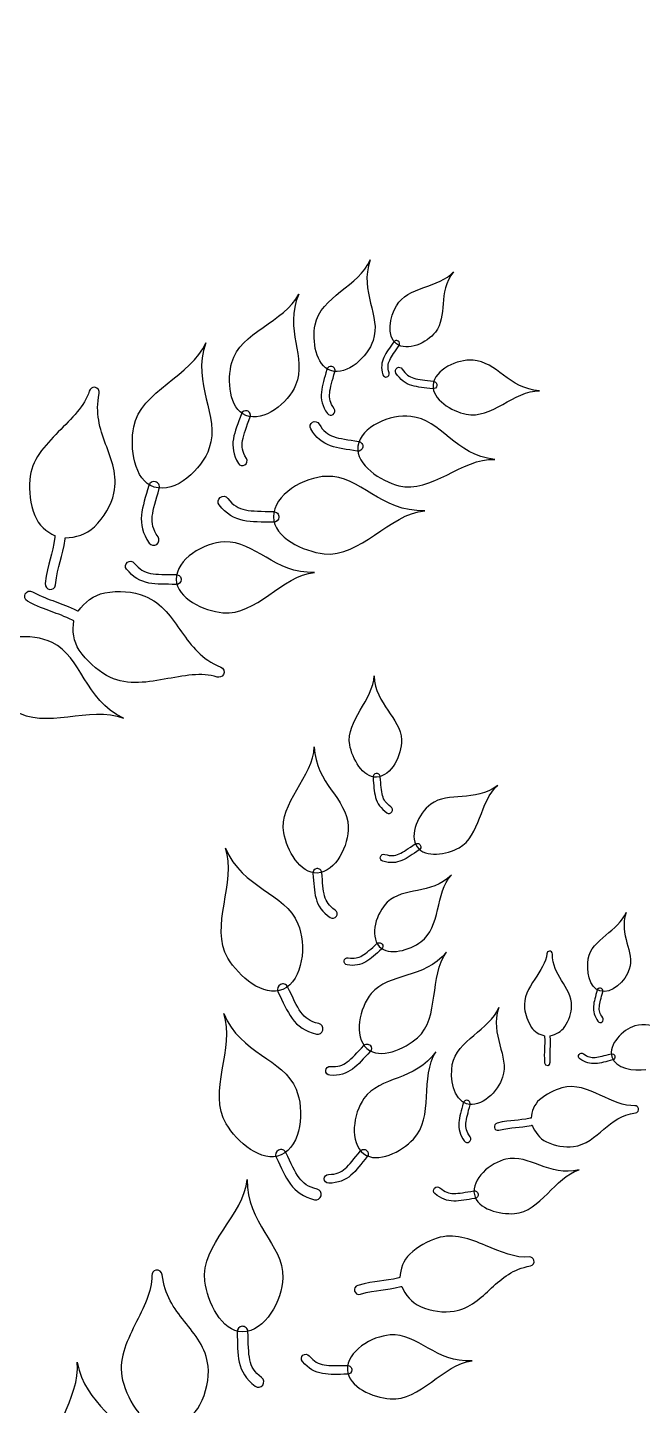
# Model space of a CAD drawing. Extents: x 5.1 to 86.3, y 5.1 to 86.3.
# Drawn here: x 63.67 to 68.38, y 64.34 to 74.91 of the extents above; entities that cross this region are included whole.
import ezdxf

# ---------------------------------------------------------------- set-up
doc = ezdxf.new("R2010")
doc.units = 0
doc.layers.add('View004', color=7, linetype='CONTINUOUS')

msp = doc.modelspace()

# ---------------------------------------------------------------- linework, layer by layer
at = {"layer": 'View004', "color": 1}
for p, q in [((66.509395, 72.501767), (66.509395, 72.501767)), ((66.495362, 72.480676), (66.495362, 72.480676)), ((66.00144, 72.306147), (66.00144, 72.306147)), ((65.993267, 72.274922), (65.993267, 72.274922)), ((64.182278, 72.146836), (64.182279, 72.146858)), ((66.777248, 72.164562), (66.777248, 72.164562)), ((66.806259, 72.160535), (66.806259, 72.160535)), ((65.352365, 71.965767), (65.352365, 71.965767)), ((65.34067, 71.931326), (65.34067, 71.931326)), ((66.200919, 71.694471), (66.200919, 71.694471)), ((66.238096, 71.687724), (66.238096, 71.687724)), ((64.636982, 71.38225), (64.636982, 71.38225)), ((64.647831, 71.423006), (64.647831, 71.423006)), ((65.552668, 71.153154), (65.552668, 71.153154)), ((65.59428, 71.151326), (65.59428, 71.151326)), ((64.807319, 70.673074), (64.807319, 70.673074)), ((64.845385, 70.671831), (64.845385, 70.671831)), ((65.169076, 69.943633), (65.169073, 69.943654)), ((66.341032, 69.185383), (66.341032, 69.185383)), ((66.344051, 69.157652), (66.344051, 69.157652)), ((66.654824, 68.621896), (66.654824, 68.621896)), ((66.678338, 68.636902), (66.678338, 68.636902)), ((65.885407, 68.456502), (65.885407, 68.456502)), ((65.889167, 68.421967), (65.889167, 68.421967)), ((66.364529, 67.859845), (66.364529, 67.859845)), ((66.385948, 67.877716), (66.385948, 67.877716)), ((67.668689, 67.823271), (67.668701, 67.823263)), ((65.605728, 67.567551), (65.605728, 67.567551)), ((65.62471, 67.530149), (65.62471, 67.530149)), ((68.061698, 67.539498), (68.061698, 67.539498)), ((68.056355, 67.517382), (68.056355, 67.517382)), ((66.294217, 67.10083), (66.294217, 67.10083)), ((66.270187, 67.076255), (66.270187, 67.076255)), ((68.147698, 67.012249), (68.147698, 67.012249)), ((68.171141, 67.017814), (68.171141, 67.017814)), ((67.040957, 66.678771), (67.040957, 66.678771)), ((67.034406, 66.651657), (67.034406, 66.651657)), ((68.352503, 66.617372), (68.352551, 66.617371)), ((65.592098, 66.297592), (65.592098, 66.297592)), ((65.61108, 66.26019), (65.61108, 66.26019)), ((66.245546, 66.269083), (66.245546, 66.269083)), ((66.267667, 66.295389), (66.267667, 66.295389)), ((67.093373, 65.955946), (67.093373, 65.955946)), ((67.122655, 65.960272), (67.122655, 65.960272)), ((67.550618, 65.453278), (67.550599, 65.453237)), ((64.650976, 65.375947), (64.651, 65.375992)), ((65.313308, 64.946007), (65.313308, 64.946007)), ((65.315567, 64.904124), (65.315567, 64.904124)), ((66.120191, 64.612009), (66.120191, 64.612009)), ((66.15456, 64.611632), (66.15456, 64.611632))]:
    msp.add_line(p, q, dxfattribs=at)
at = {"layer": 'View004', "color": 3}
msp.add_open_spline([(64.701294, 78.610206), (76.458535, 71.82216), (83.701294, 59.277333), (83.701294, 45.701241)], degree=3, dxfattribs=at)
at = {"layer": 'View004', "color": 1}
for points in [[(65.872514, 72.626966), (65.912774, 72.840176), (66.212397, 72.926473), (66.293691, 73.123273)], [(66.293691, 73.123273), (66.208287, 72.87594), (66.38202, 72.696334), (66.316874, 72.505489)], [(66.495564, 72.772776), (66.579845, 72.920748), (66.824245, 72.908349), (66.934796, 73.033672)], [(66.934796, 73.033672), (66.808302, 72.871892), (66.89142, 72.694259), (66.794374, 72.569235)], [(65.23323, 72.336724), (65.295613, 72.573134), (65.63932, 72.646059), (65.746506, 72.860729)], [(65.746506, 72.860729), (65.63064, 72.58959), (65.811484, 72.373755), (65.722927, 72.164482)], [(66.495362, 72.480676), (66.417368, 72.538962), (66.447374, 72.688171), (66.495564, 72.772776)], [(65.993267, 72.274922), (65.875146, 72.312844), (65.849494, 72.505061), (65.872514, 72.626966)], [(64.481128, 71.842906), (64.534899, 72.121273), (64.926869, 72.232393), (65.034168, 72.489095)], [(65.034168, 72.489095), (64.921223, 72.166387), (65.147246, 71.930757), (65.06108, 71.681748)], [(66.316874, 72.505489), (66.274088, 72.380142), (66.119376, 72.234435), (65.993267, 72.274922)], [(66.474833, 72.494897), (66.44418, 72.450151), (66.416455, 72.415389), (66.399036, 72.376671)], [(66.509395, 72.501767), (66.497947, 72.509382), (66.482498, 72.506311), (66.474833, 72.494897)], [(66.794374, 72.569235), (66.730635, 72.487119), (66.57863, 72.41845), (66.495362, 72.480676)], [(66.520013, 72.485545), (66.518803, 72.492162), (66.514975, 72.49801), (66.509395, 72.501767)], [(66.444727, 72.35592), (66.458472, 72.386431), (66.484267, 72.420562), (66.515823, 72.466615)], [(66.515823, 72.466615), (66.519712, 72.472103), (66.521223, 72.478928), (66.520013, 72.485545)], [(65.34067, 71.931326), (65.21095, 71.983441), (65.197561, 72.201553), (65.23323, 72.336724)], [(65.962641, 72.283553), (65.944241, 72.21694), (65.925233, 72.163568), (65.920283, 72.1097)], [(66.00144, 72.306147), (65.984492, 72.310581), (65.967149, 72.300481), (65.962641, 72.283553)], [(66.020954, 72.290999), (66.016755, 72.29847), (66.009719, 72.303932), (66.00144, 72.306147)], [(66.023747, 72.266454), (66.02616, 72.274678), (66.025152, 72.283527), (66.020954, 72.290999)], [(66.399036, 72.376671), (66.381587, 72.337975), (66.376491, 72.294531), (66.391261, 72.243569)], [(66.439297, 72.257404), (66.427214, 72.299093), (66.430975, 72.325413), (66.444727, 72.35592)], [(66.492246, 72.256271), (66.483697, 72.269747), (66.48769, 72.287603), (66.501167, 72.296152)], [(66.501167, 72.296152), (66.514643, 72.304702), (66.532499, 72.300708), (66.541048, 72.287232)], [(66.541048, 72.287232), (66.56786, 72.244812), (66.593521, 72.227886), (66.630464, 72.216398)], [(67.083142, 72.355419), (66.963212, 72.363222), (66.787242, 72.28433), (66.777248, 72.164562)], [(67.592718, 72.120845), (67.355732, 72.13542), (67.265741, 72.343542), (67.083142, 72.355419)], [(65.983934, 72.103623), (65.987857, 72.146081), (66.004799, 72.197892), (66.023747, 72.266454)], [(66.391261, 72.243569), (66.395082, 72.230305), (66.408932, 72.222649), (66.422197, 72.226469)], [(66.422197, 72.226469), (66.435461, 72.230289), (66.443117, 72.244139), (66.439297, 72.257404)], [(66.61339, 72.160948), (66.566525, 72.175516), (66.525022, 72.204416), (66.492246, 72.256271)], [(66.630464, 72.216398), (66.667407, 72.204899), (66.71672, 72.201051), (66.780768, 72.19305)], [(66.780768, 72.19305), (66.788499, 72.192208), (66.795563, 72.188282), (66.800361, 72.182162)], [(66.800361, 72.182162), (66.80516, 72.176041), (66.807286, 72.168244), (66.806259, 72.160535)], [(64.140517, 72.118252), (64.107594, 72.00514), (64.005645, 71.907887), (63.902849, 71.804479)], [(64.182279, 72.146858), (64.16331, 72.14853), (64.145777, 72.136568), (64.140517, 72.118252)], [(64.217299, 72.098371), (64.222695, 72.121786), (64.206187, 72.144586), (64.182278, 72.146836)], [(64.265961, 71.711804), (64.222269, 71.831232), (64.183516, 71.950032), (64.217299, 72.098371)], [(65.722927, 72.164482), (65.664765, 72.02703), (65.479162, 71.875687), (65.34067, 71.931326)], [(65.920283, 72.1097), (65.915287, 72.055847), (65.927142, 72.001388), (65.96605, 71.946101)], [(66.018199, 71.982669), (65.986371, 72.027896), (65.979999, 72.061168), (65.983934, 72.103623)], [(66.773815, 72.135894), (66.711591, 72.143675), (66.660251, 72.146336), (66.61339, 72.160948)], [(66.777248, 72.164562), (66.767887, 72.05238), (66.920015, 71.963945), (67.030178, 71.940779)], [(66.806259, 72.160535), (66.804071, 72.144791), (66.789569, 72.133776), (66.773815, 72.135894)], [(67.030178, 71.940779), (67.222849, 71.900261), (67.399505, 72.121265), (67.592718, 72.120845)], [(65.352365, 71.965767), (65.333672, 71.972112), (65.313367, 71.962153), (65.30694, 71.943489)], [(65.373081, 71.947172), (65.368962, 71.955908), (65.361493, 71.962612), (65.352365, 71.965767)], [(66.010408, 71.93831), (66.024809, 71.948408), (66.028297, 71.968268), (66.018199, 71.982669)], [(65.30694, 71.943489), (65.280906, 71.870094), (65.255254, 71.811632), (65.245362, 71.751483)], [(65.316416, 71.739538), (65.324237, 71.786945), (65.347443, 71.843818), (65.374249, 71.919359)], [(65.374249, 71.919359), (65.377621, 71.928409), (65.3772, 71.938437), (65.373081, 71.947172)], [(65.838479, 71.82797), (65.828181, 71.845799), (65.834287, 71.868601), (65.852116, 71.878898)], [(65.852116, 71.878898), (65.869945, 71.889195), (65.892747, 71.88309), (65.903044, 71.86526)], [(65.903044, 71.86526), (65.935328, 71.809144), (65.967496, 71.78595), (66.014499, 71.76916)], [(65.96605, 71.946101), (65.976148, 71.9317), (65.996007, 71.928212), (66.010408, 71.93831)], [(66.605447, 71.924071), (66.451278, 71.940562), (66.220226, 71.848312), (66.200919, 71.694471)], [(67.249692, 71.594376), (66.945005, 71.625875), (66.840174, 71.898967), (66.605447, 71.924071)], [(63.902849, 71.804479), (63.800053, 71.701072), (63.695498, 71.589289), (63.683609, 71.437247)], [(64.636982, 71.38225), (64.482848, 71.432447), (64.450382, 71.683746), (64.481128, 71.842906)], [(65.245362, 71.751483), (65.235419, 71.691353), (65.244369, 71.629189), (65.283658, 71.563921)], [(65.989515, 71.698603), (65.92989, 71.719895), (65.877944, 71.759372), (65.838479, 71.82797)], [(66.014499, 71.76916), (66.0615, 71.752356), (66.124857, 71.744752), (66.206983, 71.731003)], [(64.329741, 71.334727), (64.360483, 71.471878), (64.309654, 71.592375), (64.265961, 71.711804)], [(65.06108, 71.681748), (65.004489, 71.518199), (64.801538, 71.328659), (64.636982, 71.38225)], [(65.345211, 71.600833), (65.313071, 71.654225), (65.308582, 71.692135), (65.316416, 71.739538)], [(66.194955, 71.657703), (66.115167, 71.671071), (66.049134, 71.677254), (65.989515, 71.698603)], [(66.200919, 71.694471), (66.182834, 71.550374), (66.374179, 71.428222), (66.514933, 71.392453)], [(66.238096, 71.687724), (66.234432, 71.667547), (66.215148, 71.654127), (66.194955, 71.657703)], [(66.206983, 71.731003), (66.216903, 71.729502), (66.225799, 71.724063), (66.231655, 71.715917)], [(66.231655, 71.715917), (66.237512, 71.70777), (66.239834, 71.697606), (66.238096, 71.687724)], [(65.283658, 71.563921), (65.293851, 71.546924), (65.315893, 71.541407), (65.332891, 71.5516)], [(65.332891, 71.5516), (65.349888, 71.561793), (65.355404, 71.583836), (65.345211, 71.600833)], [(66.514933, 71.392453), (66.761108, 71.32989), (67.000668, 71.605281), (67.249692, 71.594376)], [(63.683609, 71.437247), (63.677073, 71.353676), (63.688245, 71.252622), (63.722476, 71.164053)], [(65.960281, 71.464219), (65.789437, 71.459253), (65.550826, 71.324059), (65.552668, 71.153154)], [(66.713078, 71.200139), (66.375598, 71.189132), (66.220397, 71.471784), (65.960281, 71.464219)], [(64.179621, 71.077341), (64.253607, 71.148948), (64.309452, 71.244158), (64.329741, 71.334727)], [(64.597011, 71.393696), (64.572605, 71.306757), (64.547477, 71.237124), (64.540714, 71.166765)], [(64.647831, 71.423006), (64.625711, 71.428892), (64.602994, 71.41579), (64.597011, 71.393696)], [(64.623849, 71.158476), (64.629208, 71.213932), (64.651629, 71.281537), (64.676761, 71.371019)], [(64.673246, 71.403106), (64.6678, 71.412892), (64.658637, 71.420067), (64.647831, 71.423006)], [(64.676761, 71.371019), (64.679959, 71.381752), (64.678691, 71.39332), (64.673246, 71.403106)], [(65.136906, 71.244945), (65.123002, 71.262884), (65.126272, 71.288698), (65.144211, 71.302602)], [(65.321153, 71.126158), (65.252855, 71.140528), (65.190235, 71.175903), (65.136906, 71.244945)], [(65.144211, 71.302602), (65.16215, 71.316506), (65.187964, 71.313236), (65.201868, 71.295297)], [(65.201868, 71.295297), (65.245493, 71.238817), (65.284084, 71.218279), (65.337925, 71.206946)], [(63.722476, 71.164053), (63.750915, 71.090416), (63.810229, 71.039377), (63.879156, 71.007536)], [(64.540714, 71.166765), (64.533892, 71.096425), (64.549084, 71.025203), (64.599619, 70.95275)], [(64.667959, 71.000245), (64.626619, 71.059515), (64.618476, 71.103025), (64.623849, 71.158476)], [(65.551634, 71.112105), (65.462496, 71.114815), (65.389452, 71.111726), (65.321153, 71.126158)], [(65.337925, 71.206946), (65.391765, 71.195598), (65.462097, 71.196735), (65.553847, 71.193958)], [(65.59428, 71.151326), (65.593285, 71.128742), (65.574222, 71.11121), (65.551634, 71.112105)], [(65.552668, 71.153154), (65.554392, 70.993072), (65.781588, 70.888174), (65.940654, 70.870084)], [(65.553847, 71.193958), (65.564905, 71.193798), (65.575432, 71.189183), (65.583042, 71.181158)], [(65.583042, 71.181158), (65.590653, 71.173133), (65.594705, 71.162377), (65.59428, 71.151326)], [(65.940654, 70.870084), (66.218856, 70.838443), (66.439464, 71.174935), (66.713078, 71.200139)], [(63.955726, 70.992489), (64.037064, 70.994009), (64.117925, 71.01763), (64.179621, 71.077341)], [(63.876344, 70.996736), (63.85777, 70.86123), (63.821769, 70.804824), (63.802799, 70.642291)], [(63.879156, 71.007536), (63.877864, 71.00404), (63.8768, 71.000468), (63.876344, 70.996736)], [(63.881694, 70.632776), (63.899524, 70.785673), (63.934856, 70.839692), (63.95489, 70.985497)], [(63.95489, 70.985497), (63.955373, 70.987853), (63.955644, 70.990133), (63.955726, 70.992489)], [(64.599619, 70.95275), (64.612735, 70.933878), (64.638666, 70.929212), (64.657537, 70.942328)], [(64.657537, 70.942328), (64.676409, 70.955443), (64.681075, 70.981374), (64.667959, 71.000245)], [(65.176813, 70.961679), (65.020657, 70.955382), (64.803879, 70.829319), (64.807319, 70.673074)], [(65.867827, 70.727962), (65.559374, 70.714429), (65.414565, 70.971269), (65.176813, 70.961679)], [(64.426235, 70.752728), (64.413338, 70.768987), (64.416063, 70.792622), (64.432322, 70.80552)], [(64.432322, 70.80552), (64.44858, 70.818418), (64.472216, 70.815693), (64.485114, 70.799434)], [(64.485114, 70.799434), (64.525582, 70.748241), (64.561078, 70.729859), (64.610422, 70.720051)], [(64.595918, 70.646012), (64.533324, 70.658448), (64.475705, 70.690149), (64.426235, 70.752728)], [(64.610422, 70.720051), (64.659766, 70.710228), (64.724061, 70.711991), (64.807978, 70.710395)], [(64.807978, 70.710395), (64.818091, 70.710362), (64.827763, 70.706251), (64.834804, 70.698992)], [(64.834804, 70.698992), (64.841845, 70.691733), (64.84566, 70.68194), (64.845385, 70.671831)], [(65.164974, 70.418245), (65.419666, 70.392175), (65.617914, 70.702105), (65.867827, 70.727962)], [(63.6679, 70.506128), (63.617808, 70.53114), (63.657298, 70.605969), (63.706219, 70.578739)], [(63.802799, 70.642291), (63.7951, 70.588651), (63.876413, 70.578847), (63.881694, 70.632776)], [(64.259077, 70.570338), (64.363411, 70.591071), (64.477126, 70.582514), (64.565988, 70.546482)], [(64.806796, 70.635532), (64.725267, 70.637093), (64.658513, 70.633519), (64.595918, 70.646012)], [(64.845385, 70.671831), (64.844707, 70.651172), (64.827458, 70.634946), (64.806796, 70.635532)], [(64.807319, 70.673074), (64.810542, 70.526726), (65.019351, 70.43315), (65.164974, 70.418245)], [(64.012223, 70.360154), (63.886199, 70.42407), (63.817111, 70.426654), (63.6679, 70.506128)], [(63.706219, 70.578739), (63.846577, 70.503962), (63.913242, 70.502211), (64.048871, 70.433479)], [(64.055331, 70.430059), (64.104442, 70.498269), (64.172073, 70.553049), (64.259077, 70.570338)], [(64.565988, 70.546482), (64.700566, 70.491937), (64.773024, 70.377897), (64.848774, 70.270552)], [(64.048871, 70.433479), (64.051151, 70.432491), (64.053279, 70.431351), (64.055331, 70.430059)], [(64.063858, 70.131069), (64.018037, 70.198527), (64.009563, 70.278929), (64.023053, 70.356202)], [(64.023053, 70.356202), (64.019329, 70.357114), (64.015605, 70.35833), (64.012223, 70.360154)], [(64.848774, 70.270552), (64.924523, 70.163207), (65.002643, 70.060422), (65.148511, 70.001879)], [(63.854852, 70.189766), (63.700776, 70.263747), (63.426733, 70.253114), (63.349948, 70.100417)], [(64.402545, 69.609703), (64.097639, 69.754778), (64.089439, 70.077132), (63.854852, 70.189766)], [(64.273054, 69.937391), (64.198224, 69.980985), (64.11897, 70.049925), (64.063858, 70.131069)], [(65.120213, 69.925003), (65.004774, 69.963558), (64.862209, 69.934154), (64.713919, 69.907653)], [(65.148511, 70.001879), (65.171569, 69.992691), (65.181236, 69.965262), (65.169076, 69.943633)], [(64.713919, 69.907653), (64.56563, 69.881151), (64.409193, 69.858078), (64.273054, 69.937391)], [(65.169073, 69.943654), (65.15936, 69.926546), (65.138871, 69.918703), (65.120213, 69.925003)], [(66.138114, 69.404717), (66.104951, 69.589273), (66.3203, 69.751242), (66.325324, 69.935188)], [(66.325324, 69.935188), (66.332547, 69.709174), (66.528148, 69.617663), (66.534329, 69.443499)], [(63.564791, 69.670877), (63.797457, 69.515109), (64.147871, 69.712859), (64.402545, 69.609703)], [(66.534329, 69.443499), (66.53839, 69.329109), (66.458347, 69.163805), (66.344051, 69.157652)], [(65.632699, 68.729656), (65.591398, 68.959498), (65.859589, 69.16121), (65.865846, 69.390292)], [(65.865846, 69.390292), (65.87484, 69.108819), (66.118438, 68.994853), (66.126136, 68.777954)], [(66.344051, 69.157652), (66.236993, 69.15189), (66.157075, 69.299194), (66.138114, 69.404717)], [(66.341032, 69.185383), (66.325982, 69.183742), (66.315089, 69.170245), (66.316663, 69.155188)], [(66.316663, 69.155188), (66.322324, 69.095734), (66.323415, 69.046785), (66.33601, 69.001764)], [(66.361454, 69.179162), (66.355762, 69.183901), (66.348399, 69.186144), (66.341032, 69.185383)], [(66.37127, 69.160203), (66.370685, 69.167587), (66.367146, 69.174422), (66.361454, 69.179162)], [(66.389277, 69.016462), (66.379367, 69.051954), (66.377089, 69.099006), (66.37127, 69.160203)], [(66.33601, 69.001764), (66.348564, 68.956741), (66.37491, 68.91642), (66.423355, 68.883763)], [(66.454199, 68.929352), (66.414569, 68.956067), (66.399176, 68.98097), (66.389277, 69.016462)], [(67.272854, 69.094073), (67.092091, 68.958207), (66.898275, 69.053443), (66.758597, 68.949226)], [(66.976407, 68.615987), (67.141083, 68.705669), (67.132562, 68.974995), (67.272854, 69.094073)], [(66.461572, 68.891135), (66.470089, 68.903724), (66.466789, 68.920835), (66.454199, 68.929352)], [(66.758597, 68.949226), (66.666855, 68.880779), (66.588065, 68.714873), (66.654824, 68.621896)], [(66.423355, 68.883763), (66.435944, 68.875245), (66.453054, 68.878546), (66.461572, 68.891135)], [(65.889167, 68.421967), (65.75584, 68.414791), (65.656312, 68.59824), (65.632699, 68.729656)], [(66.126136, 68.777954), (66.131194, 68.635495), (66.03151, 68.429629), (65.889167, 68.421967)], [(65.203744, 67.76825), (65.059024, 68.010232), (65.275876, 68.352498), (65.185197, 68.613914)], [(65.185197, 68.613914), (65.315457, 68.29983), (65.639227, 68.275047), (65.740469, 68.033345)], [(66.516413, 68.568769), (66.550293, 68.583261), (66.588409, 68.610942), (66.639772, 68.644717)], [(66.670049, 68.598996), (66.620143, 68.566189), (66.581291, 68.536395), (66.538299, 68.518031)], [(66.639772, 68.644717), (66.645896, 68.648884), (66.653442, 68.650403), (66.660701, 68.648932)], [(66.654824, 68.621896), (66.717354, 68.534807), (66.882252, 68.564709), (66.976407, 68.615987)], [(66.660701, 68.648932), (66.66796, 68.647461), (66.674319, 68.643124), (66.678338, 68.636902)], [(66.678338, 68.636902), (66.68648, 68.624139), (66.682775, 68.607196), (66.670049, 68.598996)], [(66.391601, 68.512266), (66.377078, 68.51675), (66.36894, 68.532159), (66.373425, 68.546682)], [(66.373425, 68.546682), (66.377909, 68.561205), (66.393318, 68.569343), (66.407841, 68.564859)], [(66.538299, 68.518031), (66.495332, 68.499633), (66.447396, 68.494935), (66.391601, 68.512266)], [(66.407841, 68.564859), (66.453483, 68.550681), (66.482539, 68.554269), (66.516413, 68.568769)], [(65.885407, 68.456502), (65.866665, 68.454459), (65.853099, 68.43765), (65.855059, 68.418899)], [(65.855059, 68.418899), (65.862109, 68.344855), (65.863468, 68.283895), (65.879154, 68.227827)], [(65.910841, 68.448754), (65.903753, 68.454657), (65.894583, 68.45745), (65.885407, 68.456502)], [(65.923065, 68.425144), (65.922337, 68.434339), (65.917929, 68.442852), (65.910841, 68.448754)], [(65.945491, 68.246132), (65.933149, 68.290333), (65.930312, 68.348931), (65.923065, 68.425144)], [(66.917604, 68.406673), (66.755555, 68.248956), (66.551216, 68.318811), (66.425901, 68.197703)], [(66.68426, 67.894816), (66.836216, 68.004682), (66.793568, 68.270746), (66.917604, 68.406673)], [(65.879154, 68.227827), (65.894788, 68.171757), (65.927599, 68.121542), (65.987931, 68.080871)], [(66.026344, 68.137647), (65.97699, 68.170918), (65.95782, 68.201931), (65.945491, 68.246132)], [(66.425901, 68.197703), (66.343592, 68.118161), (66.286506, 67.943594), (66.364529, 67.859845)], [(65.987931, 68.080871), (66.003609, 68.070264), (66.024918, 68.074374), (66.035526, 68.090053)], [(66.035526, 68.090053), (66.046133, 68.105731), (66.042022, 68.12704), (66.026344, 68.137647)], [(67.966557, 67.763884), (67.992088, 67.914686), (68.202105, 67.979501), (68.256775, 68.119285)], [(68.256775, 68.119285), (68.199882, 67.943832), (68.32472, 67.819566), (68.281351, 67.684195)], [(65.740469, 68.033345), (65.806967, 67.874597), (65.782215, 67.599538), (65.62471, 67.530149)], [(66.233984, 67.789575), (66.26575, 67.808251), (66.300043, 67.840548), (66.346702, 67.880571)], [(66.382539, 67.839065), (66.337203, 67.800186), (66.302448, 67.7657), (66.262136, 67.742026)], [(66.346702, 67.880571), (66.352247, 67.885481), (66.359539, 67.887947), (66.366926, 67.887409)], [(66.364529, 67.859845), (66.437612, 67.781401), (66.597378, 67.831999), (66.68426, 67.894816)], [(66.366926, 67.887409), (66.374313, 67.886872), (66.381171, 67.883377), (66.385948, 67.877716)], [(66.385948, 67.877716), (66.395645, 67.866091), (66.394121, 67.848813), (66.382539, 67.839065)], [(65.62471, 67.530149), (65.47718, 67.465154), (65.286489, 67.629892), (65.203744, 67.76825)], [(66.117358, 67.717681), (66.102382, 67.720285), (66.092354, 67.734536), (66.094958, 67.749511)], [(66.094958, 67.749511), (66.097562, 67.764486), (66.111813, 67.774514), (66.126788, 67.77191)], [(66.262136, 67.742026), (66.221852, 67.718322), (66.174901, 67.707575), (66.117358, 67.717681)], [(66.126788, 67.77191), (66.173861, 67.763643), (66.202226, 67.770891), (66.233984, 67.789575)], [(66.880074, 67.815507), (66.701068, 67.601975), (66.441867, 67.662154), (66.303332, 67.498077)], [(66.657786, 67.158957), (66.83038, 67.31257), (66.744952, 67.633423), (66.880074, 67.815507)], [(67.649336, 67.803123), (67.644244, 67.738295), (67.600035, 67.674298), (67.556071, 67.60688)], [(67.668701, 67.823263), (67.658259, 67.822047), (67.650127, 67.813611), (67.649336, 67.803123)], [(67.693054, 67.801003), (67.693342, 67.814265), (67.681867, 67.824737), (67.668689, 67.823271)], [(67.762708, 67.597528), (67.725704, 67.65718), (67.691428, 67.717039), (67.693054, 67.801003)], [(68.056355, 67.517382), (67.9726, 67.542534), (67.951959, 67.677661), (67.966557, 67.763884)], [(68.281351, 67.684195), (68.252868, 67.595283), (68.145773, 67.490529), (68.056355, 67.517382)], [(65.605728, 67.567551), (65.58543, 67.557247), (65.577279, 67.532473), (65.587494, 67.512129)], [(65.637761, 67.569653), (65.627236, 67.573295), (65.615687, 67.572537), (65.605728, 67.567551)], [(65.661642, 67.548201), (65.656896, 67.558276), (65.648286, 67.56601), (65.637761, 67.569653)], [(65.763353, 67.355577), (65.730554, 67.400235), (65.702346, 67.465211), (65.661642, 67.548201)], [(67.556071, 67.60688), (67.512105, 67.539461), (67.468135, 67.46732), (67.47876, 67.38381)], [(67.839468, 67.400878), (67.840684, 67.478453), (67.799713, 67.537879), (67.762708, 67.597528)], [(68.034655, 67.523057), (68.022576, 67.475864), (68.009891, 67.437995), (68.007121, 67.399964)], [(68.061698, 67.539498), (68.049695, 67.542396), (68.037607, 67.535047), (68.034655, 67.523057)], [(68.075653, 67.529082), (68.072594, 67.534291), (68.067563, 67.538047), (68.061698, 67.539498)], [(68.077949, 67.51182), (68.07954, 67.517648), (68.078712, 67.523872), (68.075653, 67.529082)], [(65.587494, 67.512129), (65.627051, 67.431507), (65.654597, 67.363232), (65.696237, 67.306597)], [(66.303332, 67.498077), (66.21234, 67.390313), (66.164105, 67.169201), (66.270187, 67.076255)], [(68.052061, 67.39653), (68.05426, 67.426506), (68.06551, 67.463246), (68.077949, 67.51182)], [(65.190114, 66.498291), (65.045394, 66.740273), (65.262246, 67.082539), (65.171567, 67.343955)], [(65.171567, 67.343955), (65.301828, 67.029871), (65.625597, 67.005087), (65.726839, 66.763386)], [(65.900966, 67.267543), (65.831024, 67.284063), (65.796139, 67.310913), (65.763353, 67.355577)], [(66.924314, 66.953866), (66.955615, 67.138748), (67.213093, 67.218211), (67.280118, 67.389585)], [(67.280118, 67.389585), (67.210368, 67.174481), (67.363418, 67.022132), (67.310249, 66.856168)], [(67.47876, 67.38381), (67.484612, 67.337906), (67.501986, 67.284546), (67.53041, 67.240513)], [(67.787196, 67.24493), (67.819154, 67.291928), (67.838655, 67.349652), (67.839468, 67.400878)], [(68.007121, 67.399964), (68.004318, 67.361943), (68.013399, 67.32372), (68.041557, 67.285274)], [(68.077823, 67.311741), (68.054788, 67.343192), (68.049854, 67.366556), (68.052061, 67.39653)], [(68.072924, 67.280375), (68.082938, 67.287683), (68.085132, 67.301727), (68.077823, 67.311741)], [(65.696237, 67.306597), (65.73782, 67.249937), (65.796306, 67.207219), (65.881804, 67.187025)], [(65.881804, 67.187025), (65.904039, 67.181733), (65.926353, 67.195469), (65.931644, 67.217703)], [(65.931644, 67.217703), (65.936935, 67.239938), (65.9232, 67.262252), (65.900966, 67.267543)], [(67.53041, 67.240513), (67.554038, 67.203904), (67.591818, 67.182974), (67.632646, 67.173489)], [(67.675701, 67.173961), (67.719492, 67.183894), (67.760547, 67.205736), (67.787196, 67.24493)], [(68.041557, 67.285274), (68.048866, 67.275259), (68.062909, 67.273066), (68.072924, 67.280375)], [(68.325305, 67.249802), (68.231029, 67.220018), (68.119643, 67.107054), (68.147698, 67.012249)], [(68.785946, 67.221924), (68.599905, 67.162424), (68.468843, 67.295151), (68.325305, 67.249802)], [(66.118907, 66.973848), (66.155521, 67.0007), (66.193538, 67.044565), (66.24575, 67.099441)], [(66.24575, 67.099441), (66.251937, 67.106152), (66.260568, 67.110082), (66.269691, 67.110344)], [(66.269691, 67.110344), (66.278814, 67.110605), (66.287656, 67.107175), (66.294217, 67.10083)], [(66.270187, 67.076255), (66.36955, 66.989195), (66.559103, 67.071125), (66.657786, 67.158957)], [(66.294217, 67.10083), (66.307553, 67.087787), (66.307838, 67.066417), (66.294853, 67.053023)], [(67.632335, 67.167333), (67.637503, 67.092009), (67.624363, 67.057486), (67.632335, 66.967513)], [(67.632646, 67.173489), (67.632321, 67.171437), (67.632163, 67.169385), (67.632335, 67.167333)], [(67.676043, 66.971237), (67.668519, 67.055874), (67.681591, 67.089033), (67.676046, 67.170085)], [(67.676046, 67.170085), (67.676046, 67.171377), (67.675931, 67.172669), (67.675701, 67.173961)], [(66.294853, 67.053023), (66.24412, 66.999715), (66.20581, 66.953109), (66.159341, 66.919065)], [(66.798356, 67.051935), (66.635844, 66.825596), (66.372865, 66.866194), (66.247006, 66.692203)], [(66.625862, 66.380581), (66.786467, 66.546689), (66.67725, 66.860243), (66.798356, 67.051935)], [(67.901841, 66.997567), (67.891267, 67.005349), (67.889004, 67.02023), (67.896787, 67.030804)], [(67.896787, 67.030804), (67.904569, 67.041378), (67.91945, 67.043641), (67.930024, 67.035859)], [(68.023148, 66.960612), (67.982873, 66.957805), (67.942434, 66.967585), (67.901841, 66.997567)], [(67.930024, 67.035859), (67.963231, 67.011332), (67.987952, 67.006007), (68.019702, 67.008217)], [(68.019702, 67.008217), (68.051455, 67.010418), (68.09041, 67.022174), (68.1419, 67.035141)], [(68.1419, 67.035141), (68.148079, 67.0368), (68.154666, 67.035897), (68.16017, 67.032636)], [(68.147698, 67.012249), (68.173976, 66.923449), (68.316984, 66.901015), (68.408353, 66.916107)], [(68.171141, 67.017814), (68.174159, 67.00509), (68.166325, 66.99232), (68.153615, 66.989246)], [(68.16017, 67.032636), (68.165674, 67.029374), (68.16963, 67.02403), (68.171141, 67.017814)], [(65.984891, 66.871184), (65.966209, 66.872511), (65.95214, 66.888731), (65.953467, 66.907414)], [(65.953467, 66.907414), (65.954793, 66.926096), (65.971014, 66.940165), (65.989696, 66.938839)], [(66.159341, 66.919065), (66.112911, 66.884988), (66.056693, 66.865964), (65.984891, 66.871184)], [(65.989696, 66.938839), (66.048433, 66.934568), (66.082302, 66.946986), (66.118907, 66.973848)], [(67.034406, 66.651657), (66.931723, 66.682492), (66.906417, 66.848158), (66.924314, 66.953866)], [(67.632335, 66.967513), (67.634159, 66.93766), (67.679235, 66.941475), (67.676043, 66.971237)], [(68.153615, 66.989246), (68.103588, 66.976655), (68.063433, 66.963384), (68.023148, 66.960612)], [(67.310249, 66.856168), (67.275329, 66.747163), (67.144031, 66.618736), (67.034406, 66.651657)], [(68.059387, 66.71895), (67.966402, 66.761761), (67.867473, 66.803709), (67.764368, 66.774848)], [(65.726839, 66.763386), (65.793337, 66.604638), (65.768586, 66.329579), (65.61108, 66.26019)], [(66.247006, 66.692203), (66.164341, 66.577928), (66.132801, 66.353824), (66.245546, 66.269083)], [(67.040957, 66.678771), (67.026241, 66.682324), (67.01142, 66.673314), (67.007802, 66.658614)], [(67.058065, 66.666001), (67.054315, 66.672388), (67.048147, 66.676992), (67.040957, 66.678771)], [(67.593642, 66.683285), (67.551964, 66.646759), (67.532629, 66.595341), (67.528274, 66.542214)], [(67.764368, 66.774848), (67.707694, 66.758987), (67.643775, 66.727219), (67.593642, 66.683285)], [(68.32361, 66.637997), (68.241094, 66.632373), (68.15237, 66.676142), (68.059387, 66.71895)], [(67.007802, 66.658614), (66.992993, 66.600756), (66.977442, 66.55433), (66.974045, 66.507704)], [(67.029141, 66.503494), (67.031837, 66.540244), (67.045629, 66.585287), (67.06088, 66.644838)], [(67.06088, 66.644838), (67.06283, 66.651983), (67.061815, 66.659613), (67.058065, 66.666001)], [(68.085902, 66.4572), (68.154089, 66.514831), (68.223056, 66.569053), (68.329004, 66.582587)], [(68.352551, 66.617371), (68.349055, 66.630283), (68.336955, 66.638947), (68.32361, 66.637997)], [(68.329004, 66.582587), (68.345747, 66.584715), (68.356797, 66.60107), (68.352503, 66.617372)], [(65.61108, 66.26019), (65.46355, 66.195195), (65.272859, 66.359933), (65.190114, 66.498291)], [(66.974045, 66.507704), (66.970608, 66.46109), (66.981742, 66.414229), (67.016264, 66.367095)], [(67.060725, 66.399543), (67.032485, 66.438102), (67.026436, 66.466746), (67.029141, 66.503494)], [(67.269045, 66.504398), (67.231828, 66.496525), (67.244984, 66.440551), (67.281813, 66.450089)], [(67.520469, 66.541464), (67.426652, 66.521004), (67.380774, 66.531128), (67.269045, 66.504398)], [(67.281813, 66.450089), (67.386916, 66.475237), (67.431057, 66.464985), (67.532016, 66.486972)], [(67.528274, 66.542214), (67.52569, 66.542247), (67.52303, 66.542063), (67.520469, 66.541464)], [(67.532016, 66.486972), (67.533688, 66.487214), (67.535284, 66.487599), (67.536804, 66.488112)], [(67.536804, 66.488112), (67.557423, 66.434851), (67.592527, 66.387248), (67.646784, 66.360986)], [(66.245546, 66.269083), (66.35115, 66.189709), (66.534035, 66.285606), (66.625862, 66.380581)], [(67.016264, 66.367095), (67.025224, 66.354817), (67.042441, 66.352128), (67.054719, 66.361088)], [(67.054719, 66.361088), (67.066997, 66.370049), (67.069686, 66.387266), (67.060725, 66.399543)], [(67.646784, 66.360986), (67.711848, 66.329491), (67.788097, 66.315659), (67.852703, 66.324141)], [(67.852703, 66.324141), (67.950542, 66.336977), (68.017712, 66.399571), (68.085902, 66.4572)], [(65.592098, 66.297592), (65.5718, 66.287288), (65.563649, 66.262514), (65.573864, 66.24217)], [(65.624131, 66.299693), (65.613606, 66.303336), (65.602057, 66.302578), (65.592098, 66.297592)], [(65.648012, 66.278241), (65.643266, 66.288317), (65.634656, 66.296051), (65.624131, 66.299693)], [(65.749724, 66.085618), (65.716924, 66.130276), (65.688717, 66.195252), (65.648012, 66.278241)], [(66.10236, 66.155634), (66.13686, 66.185153), (66.171485, 66.231742), (66.219441, 66.290375)], [(66.219441, 66.290375), (66.225107, 66.297529), (66.23342, 66.302096), (66.242498, 66.303039)], [(66.242498, 66.303039), (66.251576, 66.303983), (66.26065, 66.301225), (66.267667, 66.295389)], [(66.267667, 66.295389), (66.281943, 66.283382), (66.283827, 66.262093), (66.271883, 66.247764)], [(67.896775, 66.144945), (67.662765, 66.091834), (67.516417, 66.268174), (67.335928, 66.227878)], [(65.573864, 66.24217), (65.613421, 66.161547), (65.640967, 66.093273), (65.682607, 66.036638)], [(65.976134, 66.111047), (66.035025, 66.111187), (66.06787, 66.126107), (66.10236, 66.155634)], [(66.271883, 66.247764), (66.225284, 66.190806), (66.190572, 66.141462), (66.146783, 66.104034)], [(67.335928, 66.227878), (67.217382, 66.201414), (67.069081, 66.074955), (67.093373, 65.955946)], [(65.026625, 65.29196), (64.991965, 65.571778), (65.328577, 65.797306), (65.351203, 66.073076)], [(65.351203, 66.073076), (65.343515, 65.733139), (65.629695, 65.579703), (65.624694, 65.317702)], [(65.887336, 65.997584), (65.817394, 66.014104), (65.782509, 66.040954), (65.749724, 66.085618)], [(65.94236, 66.076997), (65.942283, 66.095726), (65.957405, 66.11097), (65.976134, 66.111047)], [(65.976409, 66.043222), (65.95768, 66.043146), (65.942436, 66.058267), (65.94236, 66.076997)], [(66.146783, 66.104034), (66.103036, 66.066575), (66.0484, 66.043394), (65.976409, 66.043222)], [(67.402214, 65.810652), (67.600601, 65.826024), (67.709242, 66.090525), (67.896775, 66.144945)], [(65.682607, 66.036638), (65.72419, 65.979977), (65.782676, 65.93726), (65.868174, 65.917066)], [(65.868174, 65.917066), (65.890409, 65.911774), (65.912723, 65.925509), (65.918014, 65.947744)], [(65.918014, 65.947744), (65.923306, 65.969978), (65.90957, 65.992292), (65.887336, 65.997584)], [(66.7909, 65.964028), (66.778783, 65.974674), (66.77759, 65.993127), (66.788236, 66.005244)], [(66.788236, 66.005244), (66.798881, 66.017362), (66.817334, 66.018555), (66.829452, 66.007909)], [(66.935457, 65.905942), (66.885865, 65.906775), (66.837407, 65.92303), (66.7909, 65.964028)], [(66.829452, 66.007909), (66.867496, 65.97437), (66.89719, 65.965234), (66.936285, 65.964574)], [(66.936285, 65.964574), (66.975382, 65.963903), (67.024306, 65.974164), (67.088702, 65.984578)], [(67.088702, 65.984578), (67.096441, 65.985955), (67.104407, 65.984152), (67.110798, 65.979576)], [(67.093373, 65.955946), (67.116126, 65.844474), (67.288784, 65.801862), (67.402214, 65.810652)], [(67.122655, 65.960272), (67.125001, 65.94438), (67.11406, 65.92958), (67.098177, 65.927164)], [(67.110798, 65.979576), (67.117189, 65.975001), (67.121464, 65.968041), (67.122655, 65.960272)], [(67.098177, 65.927164), (67.035613, 65.917055), (66.985058, 65.905066), (66.935457, 65.905942)], [(66.807235, 65.621844), (66.73711, 65.599264), (66.658683, 65.556438), (66.598092, 65.499065)], [(67.178976, 65.566159), (67.060595, 65.615224), (66.934818, 65.662922), (66.807235, 65.621844)], [(67.513404, 65.477648), (67.410454, 65.466666), (67.297357, 65.517092), (67.178976, 65.566159)], [(66.598092, 65.499065), (66.547719, 65.451368), (66.526014, 65.386109), (66.523133, 65.319441)], [(67.22486, 65.240047), (67.307377, 65.315423), (67.39103, 65.386585), (67.522909, 65.408628)], [(67.550599, 65.453237), (67.545659, 65.469228), (67.530056, 65.47948), (67.513404, 65.477648)], [(67.522909, 65.408628), (67.543748, 65.412048), (67.556782, 65.433085), (67.550618, 65.453278)], [(64.619833, 65.335119), (64.624089, 65.215569), (64.556722, 65.089342), (64.490509, 64.956911)], [(64.651, 65.375992), (64.632167, 65.371584), (64.61908, 65.354454), (64.619833, 65.335119)], [(64.700171, 65.340363), (64.697891, 65.364661), (64.674749, 65.381396), (64.650976, 65.375947)], [(64.870125, 64.983087), (64.789987, 65.084347), (64.714806, 65.18657), (64.700171, 65.340363)], [(65.624694, 65.317702), (65.621413, 65.14562), (65.48768, 64.90399), (65.315567, 64.904124)], [(66.513413, 65.318149), (66.397043, 65.288023), (66.339166, 65.298473), (66.200692, 65.259652)], [(66.523133, 65.319441), (66.519865, 65.319357), (66.516597, 65.318999), (66.513413, 65.318149)], [(65.315567, 64.904124), (65.154355, 64.90425), (65.046442, 65.13197), (65.026625, 65.29196)], [(66.200692, 65.259652), (66.154514, 65.248009), (66.173681, 65.178627), (66.219289, 65.192331)], [(66.219289, 65.192331), (66.349549, 65.228865), (66.405261, 65.218164), (66.530491, 65.25054)], [(66.530491, 65.25054), (66.532543, 65.250923), (66.534519, 65.251452), (66.536495, 65.252212)], [(66.536495, 65.252212), (66.564858, 65.186578), (66.611066, 65.128729), (66.680207, 65.098497)], [(66.939571, 65.062344), (67.06134, 65.083122), (67.142343, 65.164667), (67.22486, 65.240047)], [(66.680207, 65.098497), (66.763118, 65.062245), (66.859166, 65.048618), (66.939571, 65.062344)], [(64.490509, 64.956911), (64.424291, 64.824481), (64.359048, 64.683414), (64.395971, 64.533017)], [(65.051631, 64.639773), (65.037624, 64.78181), (64.950262, 64.881827), (64.870125, 64.983087)], [(65.313308, 64.946007), (65.290577, 64.944778), (65.273115, 64.925407), (65.274244, 64.90267)], [(65.274244, 64.90267), (65.277869, 64.81294), (65.275494, 64.739356), (65.290713, 64.670728)], [(65.343461, 64.934992), (65.335303, 64.942575), (65.324432, 64.946546), (65.313308, 64.946007)], [(65.356644, 64.905722), (65.356371, 64.916856), (65.351618, 64.927409), (65.343461, 64.934992)], [(65.371894, 64.688429), (65.359925, 64.742529), (65.360363, 64.813362), (65.356644, 64.905722)], [(66.447924, 64.879635), (66.307153, 64.870899), (66.114029, 64.752915), (66.120191, 64.612009)], [(67.075972, 64.682282), (66.797932, 64.664036), (66.662251, 64.89294), (66.447924, 64.879635)], [(63.879728, 63.841755), (63.791901, 64.109683), (64.078857, 64.395738), (64.048025, 64.670711)], [(64.048025, 64.670711), (64.105857, 64.335641), (64.416202, 64.240107), (64.461683, 63.982035)], [(65.290713, 64.670728), (65.30587, 64.6021), (65.342121, 64.5394), (65.41218, 64.486395)], [(65.462229, 64.552316), (65.404917, 64.595676), (65.383848, 64.634328), (65.371894, 64.688429)], [(65.774794, 64.676421), (65.762839, 64.690839), (65.764836, 64.712218), (65.779253, 64.724173)], [(65.92998, 64.583456), (65.873261, 64.593452), (65.820653, 64.620927), (65.774794, 64.676421)], [(65.779253, 64.724173), (65.79367, 64.736128), (65.81505, 64.734132), (65.827005, 64.719714)], [(65.827005, 64.719714), (65.864519, 64.674317), (65.896905, 64.658426), (65.941618, 64.650542)], [(66.447875, 64.389085), (66.678183, 64.370545), (66.850991, 64.654062), (67.075972, 64.682282)], [(64.988787, 64.3438), (65.037343, 64.436397), (65.060896, 64.54598), (65.051631, 64.639773)], [(66.120453, 64.578126), (66.046862, 64.57794), (65.986702, 64.573408), (65.92998, 64.583456)], [(65.941618, 64.650542), (65.986332, 64.642644), (66.044308, 64.645493), (66.120055, 64.645695)], [(66.120055, 64.645695), (66.12918, 64.645863), (66.137987, 64.642343), (66.144482, 64.635931)], [(66.120191, 64.612009), (66.125961, 64.480028), (66.316193, 64.399684), (66.447875, 64.389085)], [(66.15456, 64.611632), (66.154353, 64.592979), (66.139107, 64.578002), (66.120453, 64.578126)], [(66.144482, 64.635931), (66.150977, 64.629519), (66.15461, 64.620759), (66.15456, 64.611632)], [(64.395971, 64.533017), (64.416263, 64.45035), (64.459218, 64.356467), (64.520396, 64.281948)], [(65.41218, 64.486395), (65.430384, 64.472575), (65.456344, 64.476128), (65.470165, 64.494331)], [(65.470165, 64.494331), (65.483985, 64.512534), (65.480432, 64.538495), (65.462229, 64.552316)], [(64.79989, 64.190722), (64.877847, 64.218059), (64.948297, 64.266585), (64.988787, 64.3438)]]:
    msp.add_open_spline(points, degree=3, dxfattribs=at)

doc.saveas('drawing.dxf')
